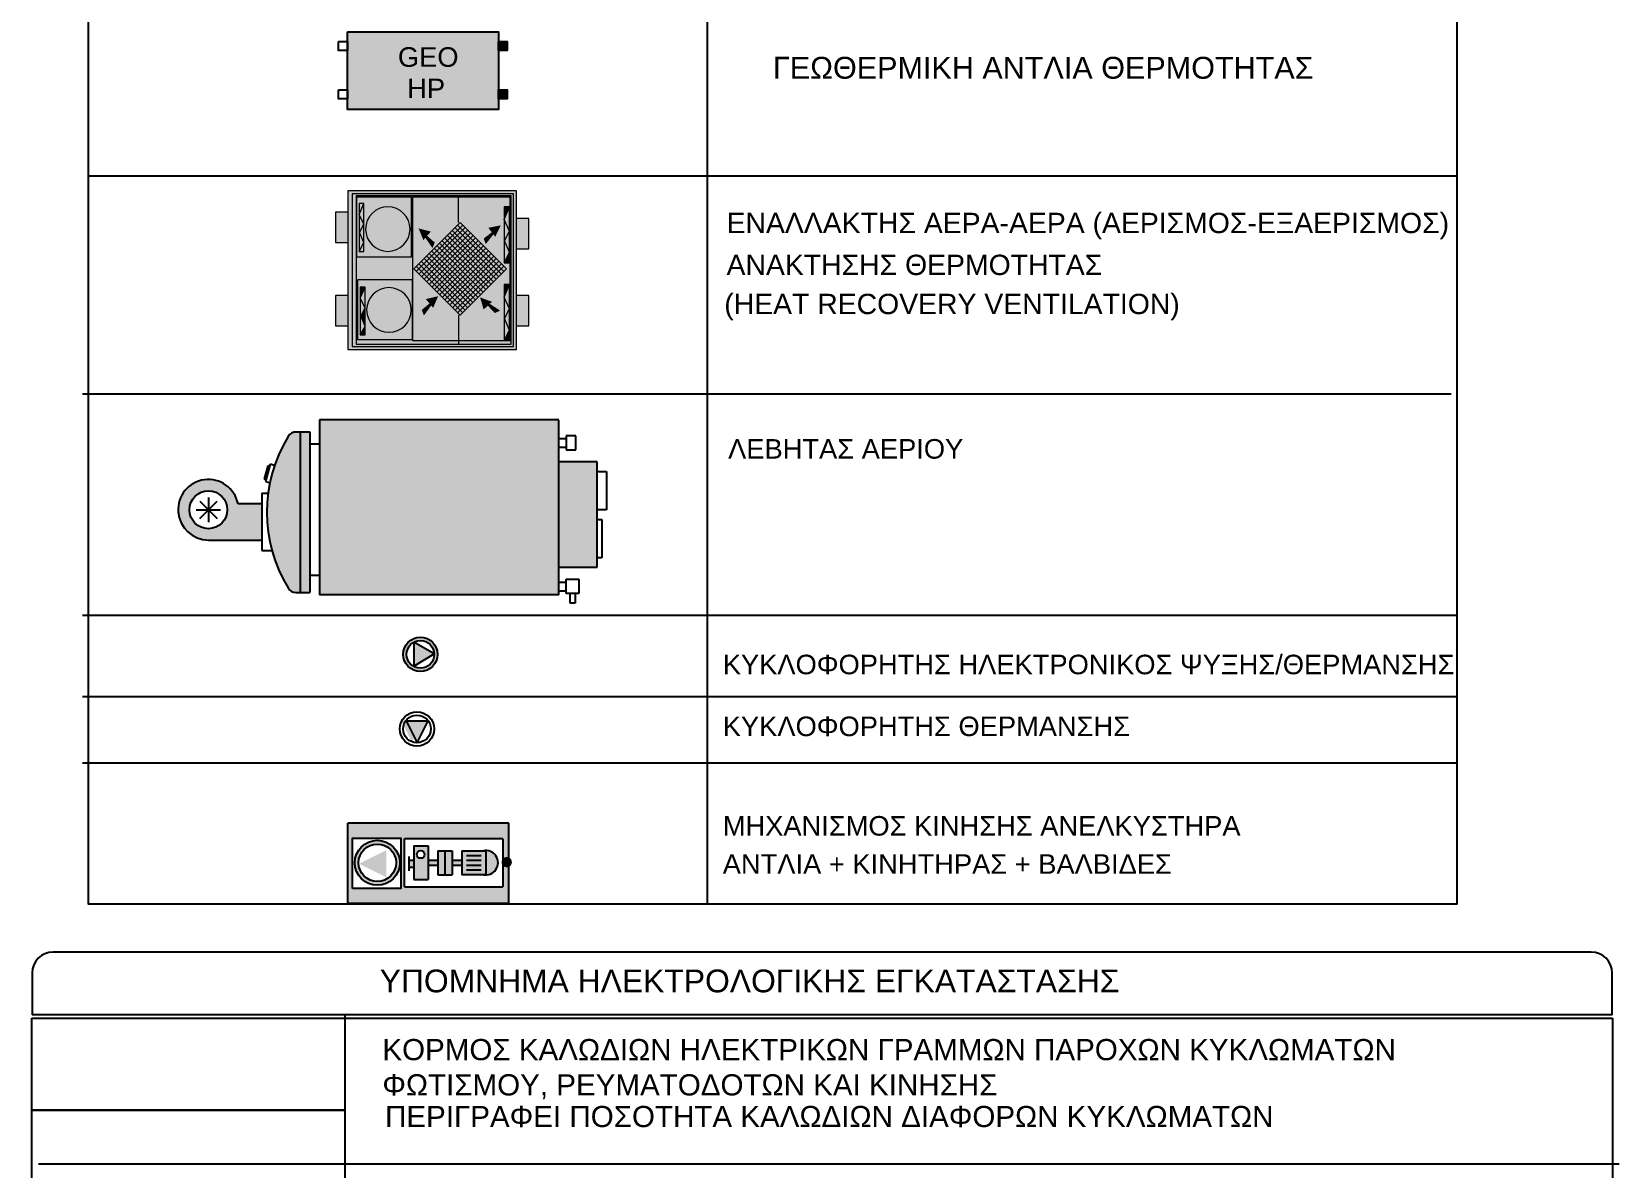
# Model space of a CAD drawing. Header units: metres. Extents: x 0 to 132, y -109 to 310.
# Drawn here: x 122.29 to 132.04, y 189.59 to 196.57 of the extents above; entities that cross this region are included whole.
import ezdxf

# ---------------------------------------------------------------- set-up
doc = ezdxf.new("R2010")
doc.units = ezdxf.units.M
doc.header["$LTSCALE"] = 0.036
doc.linetypes.add('DASHDOT2', pattern=[12.7, 6.35, -3.175, 0, -3.175])
doc.linetypes.add('HIDDEN2', pattern=[4.7625, 3.175, -1.5875])
for name, color, linetype in [('anelkistiras', 210, 'Continuous'), ('elec endodapedio hatch', 41, 'Continuous'), ('elec endodapedio kanali', 34, 'Continuous'), ('elec plas kanali hatch', 211, 'Continuous'), ('elec psiktis', 170, 'Continuous'), ('elec sxara', 45, 'Continuous'), ('electext', 20, 'Continuous'), ('KYKLOFORHTES', 152, 'Continuous'), ('mihanologika text', 20, 'Continuous'), ('SYMBOLA', 160, 'Continuous'), ('therm levit', 220, 'Continuous'), ('therm levit hatch', 211, 'Continuous')]:
    doc.layers.add(name, color=color, linetype=linetype)
for name, color, linetype, lineweight in [('elec kanali akalyptou hatch', 71, 'Continuous', 0), ('elec kanali hatch', 21, 'Continuous', 0), ('elec light con kalodio', 94, 'DASHDOT2', 0), ('elec light knx cable', 94, 'HIDDEN2', 30), ('elec plas kanali', 244, 'Continuous', 25), ('electrica', 162, 'Continuous', 0), ('electrika paroxes', 162, 'Continuous', 30), ('fan enallaktis', 162, 'Continuous', 0), ('fan enallaktis hatch', 141, 'Continuous', 0), ('fan klimatistikes_hatch', 121, 'Continuous', 0), ('kaer levit', 240, 'Continuous', 0)]:
    doc.layers.add(name, color=color, linetype=linetype, lineweight=lineweight)
doc.styles.get("Standard").update_dxf_attribs({"font": 'arial.ttf'})
doc.styles.add('TSK_OM', font='arial.ttf')

# ---------------------------------------------------------------- blocks, each defined once
blk = doc.blocks.new('KYKLOFORHTES SYMBATIKOI')
at = {"layer": 'KYKLOFORHTES', "extrusion": (-0.017452, 3.20596e-18, 0.999848)}
blk.add_hatch(color=234, dxfattribs=at).paths.add_polyline_path([(-154.5861, 100.3186), (-154.7187, 100.2523), (-154.7187, 100.3849)])
at = {"layer": 'KYKLOFORHTES', "color": 234, "extrusion": (-0.017452, 3.20596e-18, 0.999848), "elevation": -1.8024, "flags": 128}
blk.add_lwpolyline([(-154.5861, 100.3186), (-154.7187, 100.2523), (-154.7187, 100.3849)], close=True, dxfattribs=at)
at = {"layer": 'KYKLOFORHTES', "color": 234, "extrusion": (-0.017452, 3.20596e-18, 0.999848)}
for radius in [0.1053, 0.0851]:
    blk.add_circle((-154.6684, 100.3181, -1.7511), radius, dxfattribs=at)
blk.add_solid([(-154.7187, 100.2523, -1.8024), (-154.7187, 100.3849, -1.8024), (-154.5861, 100.3186, -1.8024)], dxfattribs=at)
blk = doc.blocks.new('gY1_a36')
at = {"layer": 'SYMBOLA', "color": 0}
blk.add_solid([(0.15, 0.075), (0.15, -0.075), (0, 0)], dxfattribs=at)
blk = doc.blocks.new('mixanismos anelkistira')
at = {"layer": 'elec endodapedio hatch'}
h = blk.add_hatch(color=256, dxfattribs=at)
h.paths.add_polyline_path([(119.4568, 140.0632), (119.4568, 139.5712), (120.4458, 139.5712), (120.4458, 139.8145, -0.750973), (120.4167, 139.8229, -0.750973), (120.4458, 139.8314), (120.4458, 140.0632)])
h.paths.add_polyline_path([(119.7826, 139.9695), (119.7826, 139.6609), (119.4852, 139.6609), (119.4852, 139.9695)], flags=16)
h.paths.add_polyline_path([(119.805, 139.9671), (120.4087, 139.9671), (120.4087, 139.6719), (119.805, 139.6719)], flags=16)
h.paths.add_polyline_path([(119.8611, 139.9228), (119.9496, 139.9228), (119.9496, 139.8343), (120.0087, 139.8343), (120.0087, 139.8933), (120.0972, 139.8933), (120.0972, 139.8343), (120.1562, 139.8343), (120.1562, 139.8933), (120.2887, 139.8933, -1.225622), (120.2887, 139.7457), (120.1562, 139.7457), (120.1562, 139.8048), (120.0972, 139.8048), (120.0972, 139.7457), (120.0087, 139.7457), (120.0087, 139.8048), (119.9496, 139.8048), (119.9496, 139.7162), (119.8611, 139.7162), (119.8611, 139.793), (119.8315, 139.793), (119.8315, 139.8343), (119.8611, 139.8343)], flags=0)
h.paths.add_polyline_path([(119.7753, 139.8193, -1), (119.4989, 139.8193, -1)], flags=0)
h.paths.add_polyline_path([(119.7522, 139.8193, -1), (119.5219, 139.8193, -1)], flags=0)
h.paths.add_polyline_path([(119.9276, 139.8705, -1), (119.8798, 139.8705, -1)], flags=0)
h.paths.add_polyline_path([(119.6915, 139.8962), (119.6915, 139.7308), (119.5262, 139.8135)], flags=0)
at = {"layer": 'anelkistiras'}
for p, q in [((119.4568, 139.5712), (119.4568, 140.0632)), ((120.4458, 140.0632), (119.4568, 140.0632)), ((120.4458, 139.5712), (120.4458, 140.0632)), ((120.4087, 139.9671), (119.805, 139.9671)), ((119.805, 139.6719), (119.805, 139.9671)), ((119.8611, 139.9228), (119.9496, 139.9228)), ((119.8611, 139.9228), (119.8611, 139.7162)), ((119.9496, 139.9228), (119.9496, 139.7162)), ((120.4087, 139.9671), (120.4087, 139.6719)), ((119.8315, 139.8579), (119.8315, 139.7693)), ((119.8315, 139.8343), (119.8611, 139.8343)), ((119.9496, 139.8343), (120.0087, 139.8343)), ((119.9496, 139.8048), (120.0087, 139.8048)), ((120.0087, 139.8933), (120.0972, 139.8933)), ((120.0087, 139.8933), (120.0087, 139.7457)), ((120.0529, 139.8933), (120.0529, 139.7457)), ((120.0972, 139.8933), (120.0972, 139.7457)), ((120.0972, 139.8343), (120.1562, 139.8343)), ((120.0972, 139.8048), (120.1562, 139.8048)), ((120.1562, 139.8933), (120.3038, 139.8933)), ((120.1562, 139.8933), (120.1562, 139.7457)), ((120.1858, 139.8638), (120.2743, 139.8638)), ((120.1858, 139.8343), (120.2743, 139.8343)), ((120.1858, 139.8048), (120.2743, 139.8048)), ((120.3038, 139.8933), (120.3038, 139.7457)), ((119.8315, 139.793), (119.8611, 139.793)), ((119.8611, 139.7162), (119.9496, 139.7162)), ((120.0087, 139.7457), (120.0972, 139.7457)), ((120.3038, 139.7457), (120.1562, 139.7457)), ((120.1858, 139.7752), (120.2743, 139.7752)), ((119.805, 139.6719), (120.4087, 139.6719)), ((119.4568, 139.5712), (120.4458, 139.5712))]:
    blk.add_line(p, q, dxfattribs=at)
blk.add_lwpolyline([(119.4852, 139.6609), (119.4852, 139.9695), (119.7826, 139.9695), (119.7826, 139.6609)], close=True, dxfattribs=at)
at = {"layer": 'anelkistiras', "const_width": 0.0315}
blk.add_lwpolyline([(120.4167, 139.8229, 1), (120.4482, 139.8229, 1)], format="xyb", close=True, dxfattribs=at)
at = {"layer": 'anelkistiras'}
for centre, radius in [((119.6371, 139.8193), 0.1382), ((119.6371, 139.8193), 0.1152), ((119.9037, 139.8705), 0.0239)]:
    blk.add_circle(centre, radius, dxfattribs=at)
blk.add_arc((120.3038, 139.8195), 0.0753, 258.42284, 101.57716, dxfattribs=at)
at = {"layer": 'anelkistiras', "xscale": 1.1025, "yscale": 1.1025, "zscale": 1.1025}
blk.add_blockref('gY1_a36', (119.5262, 139.8129), dxfattribs=at)
blk = doc.blocks.new('gY1_a40')
at = {"layer": 'SYMBOLA'}
for points in [[(0.15, 0.075), (0.15, -0.075), (0, 0)], [(0.01, 0), (0.31, 0.075), (0.285, 0)], [(0.31, -0.075), (0.285, 0), (0.01, 0)]]:
    blk.add_solid(points, dxfattribs=at)
blk = doc.blocks.new('fan enallaktis')
at = {"layer": 'fan enallaktis hatch'}
for points in [[(-1.288, 0.064), (-0.061, 0.064), (-0.061, 1.216), (-1.288, 1.216), (-1.288, 1.045), (-1.284, 1.045), (-1.284, 0.824), (-1.288, 0.824)], [(-1.288, 0.439), (-1.284, 0.439), (-1.284, 0.218), (-1.288, 0.218), (-1.288, 0.064), (-0.061, 0.064), (-0.061, 1.216), (-1.288, 1.216)], [(-1.288, 0.064), (-0.061, 0.064), (-0.061, 0.824), (-0.063, 0.824), (-0.063, 1.045), (-0.061, 1.045), (-0.061, 1.216), (-1.288, 1.216)], [(-1.288, 0.064), (-0.061, 0.064), (-0.061, 0.263), (-0.063, 0.263), (-0.063, 0.484), (-0.061, 0.484), (-0.061, 1.216), (-1.288, 1.216)], [(-1.288, 0.064), (-0.061, 0.064), (-0.061, 0.824), (-0.063, 0.824), (-0.063, 1.045), (-0.061, 1.045), (-0.061, 1.216), (-1.288, 1.216)], [(-1.288, 0.064), (-0.061, 0.064), (-0.061, 1.216), (-1.288, 1.216), (-1.288, 1.045), (-1.284, 1.045), (-1.284, 0.824), (-1.288, 0.824)], [(-1.288, 1.045), (-1.377, 1.045), (-1.377, 0.824), (-1.288, 0.824)], [(-1.196, 0.843), (-1.162, 0.914), (-1.193, 0.974), (-1.162, 1.046), (-1.196, 1.111)], [(-1.162, 1.046), (-1.162, 1.111), (-1.196, 1.111)], [(-1.193, 0.974), (-1.162, 0.914), (-1.162, 1.046)], [(-0.826, 0.929, 1), (-1.15, 0.929, 1)], [(-0.151, 0.837), (-0.111, 0.92), (-0.148, 0.991), (-0.111, 1.075), (-0.15, 1.151), (-0.151, 1.151)], [(-0.111, 1.075), (-0.111, 1.151), (-0.15, 1.151)], [(-0.111, 1.075), (-0.148, 0.991), (-0.111, 0.92)], [(-0.061, 0.824), (0.03, 0.824), (0.03, 1.045), (-0.061, 1.045)], [(-1.162, 0.914), (-1.196, 0.843), (-1.162, 0.763)], [(-1.196, 0.763), (-1.162, 0.763), (-1.196, 0.843)], [(-0.111, 0.92), (-0.151, 0.837), (-0.111, 0.743)], [(-0.151, 0.837), (-0.151, 0.743), (-0.111, 0.743)], [(-0.151, 0.272), (-0.111, 0.356), (-0.148, 0.426), (-0.111, 0.51), (-0.151, 0.587)], [(-0.111, 0.587), (-0.151, 0.587), (-0.111, 0.51)], [(-0.111, 0.51), (-0.148, 0.426), (-0.111, 0.356)], [(-0.061, 0.263), (0.03, 0.263), (0.03, 0.484), (-0.061, 0.484)], [(-1.288, 0.439), (-1.377, 0.439), (-1.377, 0.218), (-1.288, 0.218)], [(-0.111, 0.178), (-0.111, 0.356), (-0.151, 0.272)], [(-0.151, 0.178), (-0.111, 0.178), (-0.151, 0.272)]]:
    blk.add_hatch(color=256, dxfattribs=at).paths.add_polyline_path(points)
h = blk.add_hatch(color=256, dxfattribs=at)
h.paths.add_polyline_path([(-1.288, 1.045), (-1.284, 1.045), (-1.284, 0.824), (-1.288, 0.824), (-1.288, 0.439), (-1.284, 0.439), (-1.284, 0.218), (-1.288, 0.218), (-1.288, 0.064), (-0.061, 0.064), (-0.061, 0.263), (-0.063, 0.263), (-0.063, 0.484), (-0.061, 0.484), (-0.061, 0.824), (-0.063, 0.824), (-0.063, 1.045), (-0.061, 1.045), (-0.061, 1.216), (-1.288, 1.216)])
h.paths.add_polyline_path([(-1.255, 0.085), (-0.082, 0.085), (-0.082, 1.196), (-1.255, 1.196)], flags=16)
h.paths.add_polyline_path([(-1.226, 1.178), (-0.099, 1.178), (-0.099, 0.1), (-1.226, 0.1)], flags=0)
h.paths.add_polyline_path([(-1.216, 1.143), (-0.817, 1.143), (-0.817, 1.151), (-0.151, 1.151), (-0.151, 1.152), (-0.106, 1.152), (-0.106, 0.109), (-0.817, 0.109), (-0.817, 0.71), (-1.216, 0.71)], flags=0)
h.paths.add_polyline_path([(-1.196, 1.111), (-1.162, 1.111), (-1.162, 0.763), (-1.196, 0.763)], flags=0)
h.paths.add_polyline_path([(-0.826, 0.929, -1), (-1.15, 0.929, -1)], flags=0)
h.paths.add_polyline_path([(-1.082, 1.051), (-0.838, 0.929), (-1.082, 0.807)], flags=0)
h.paths.add_polyline_path([(-1.224, 0.543), (-0.825, 0.543), (-0.825, 0.11), (-1.224, 0.11)], flags=0)
h.paths.add_polyline_path([(-1.204, 0.503), (-1.17, 0.503), (-1.17, 0.155), (-1.204, 0.155)], flags=0)
h.paths.add_polyline_path([(-0.834, 0.341, -1), (-1.158, 0.341, -1)], flags=0)
h.paths.add_polyline_path([(-0.471, 0.966), (-0.134, 0.629), (-0.471, 0.292), (-0.808, 0.629)], flags=0)
h.paths.add_polyline_path([(-0.77, 0.63), (-0.47, 0.929), (-0.171, 0.63), (-0.47, 0.331)], flags=0)
h.paths.add_polyline_path([(-0.734, 0.631), (-0.47, 0.894), (-0.207, 0.631), (-0.47, 0.368)], flags=0)
h.paths.add_polyline_path([(-0.695, 0.632), (-0.47, 0.857), (-0.245, 0.632), (-0.47, 0.407)], flags=0)
h.paths.add_polyline_path([(-0.657, 0.631), (-0.47, 0.817), (-0.284, 0.631), (-0.47, 0.444)], flags=0)
h.paths.add_polyline_path([(-0.62, 0.631), (-0.47, 0.781), (-0.32, 0.631), (-0.47, 0.481)], flags=0)
h.paths.add_polyline_path([(-0.584, 0.631), (-0.47, 0.744), (-0.357, 0.631), (-0.47, 0.518)], flags=0)
h.paths.add_polyline_path([(-0.545, 0.632), (-0.47, 0.707), (-0.395, 0.632), (-0.47, 0.557)], flags=0)
h.paths.add_polyline_path([(-0.507, 0.631), (-0.47, 0.668), (-0.434, 0.631), (-0.47, 0.594)], flags=0)
h.paths.add_polyline_path([(-0.902, 0.463), (-0.902, 0.218), (-1.146, 0.341)], flags=0)
h.paths.add_polyline_path([(-0.151, 0.587), (-0.111, 0.587), (-0.111, 0.178), (-0.151, 0.178)], flags=0)
h = blk.add_hatch(color=256, dxfattribs=at)
h.paths.add_polyline_path([(-1.216, 0.71), (-1.216, 1.143), (-0.817, 1.143), (-0.817, 1.151), (-0.151, 1.151), (-0.151, 1.152), (-0.111, 1.152), (-0.111, 1.151), (-0.106, 1.151), (-0.106, 0.109), (-0.483, 0.109), (-0.483, 0.1), (-0.099, 0.1), (-0.099, 1.178), (-1.226, 1.178), (-1.226, 0.1), (-0.483, 0.1), (-0.483, 0.109), (-0.817, 0.109), (-0.817, 0.71)])
h.paths.add_polyline_path([(-0.825, 0.543), (-0.825, 0.11), (-1.224, 0.11), (-1.224, 0.543)], flags=16)
h.paths.add_polyline_path([(-1.17, 0.503), (-1.17, 0.155), (-1.204, 0.155), (-1.204, 0.503)], flags=0)
h.paths.add_polyline_path([(-0.834, 0.341, -1), (-1.158, 0.341, -1)], flags=0)
h.paths.add_polyline_path([(-0.902, 0.463), (-0.902, 0.218), (-1.146, 0.341)], flags=0)
h = blk.add_hatch(color=256, dxfattribs=at)
h.paths.add_polyline_path([(-0.817, 0.109), (-0.106, 0.109), (-0.106, 1.151), (-0.817, 1.151), (-0.817, 0.71), (-0.817, 0.71)])
h.paths.add_polyline_path([(-0.826, 0.929, 1), (-1.15, 0.929, 1)])
h.paths.add_polyline_path([(-0.838, 0.929), (-1.082, 0.807), (-1.082, 1.051)], flags=16)
h.paths.add_polyline_path([(-1.162, 1.111), (-1.162, 0.763), (-1.196, 0.763), (-1.196, 1.111)])
h = blk.add_hatch(color=256, dxfattribs=at)
h.paths.add_polyline_path([(-0.817, 1.151), (-0.817, 0.71), (-0.817, 0.71), (-0.817, 0.109), (-0.106, 0.109), (-0.106, 0.743), (-0.151, 0.743), (-0.151, 1.151)])
h.paths.add_polyline_path([(-0.471, 0.966), (-0.134, 0.629), (-0.471, 0.292), (-0.808, 0.629)], flags=16)
h.paths.add_polyline_path([(-0.47, 0.929), (-0.171, 0.63), (-0.47, 0.331), (-0.77, 0.63)], flags=0)
h.paths.add_polyline_path([(-0.47, 0.894), (-0.207, 0.631), (-0.47, 0.368), (-0.734, 0.631)], flags=0)
h.paths.add_polyline_path([(-0.245, 0.632), (-0.47, 0.407), (-0.695, 0.632), (-0.47, 0.857)], flags=0)
h.paths.add_polyline_path([(-0.284, 0.631), (-0.47, 0.444), (-0.657, 0.631), (-0.47, 0.817)], flags=0)
h.paths.add_polyline_path([(-0.32, 0.631), (-0.47, 0.481), (-0.62, 0.631), (-0.47, 0.781)], flags=0)
h.paths.add_polyline_path([(-0.357, 0.631), (-0.47, 0.518), (-0.584, 0.631), (-0.47, 0.744)], flags=0)
h.paths.add_polyline_path([(-0.395, 0.632), (-0.47, 0.557), (-0.545, 0.632), (-0.47, 0.707)], flags=0)
h.paths.add_polyline_path([(-0.434, 0.631), (-0.47, 0.594), (-0.507, 0.631), (-0.47, 0.668)], flags=0)
h.paths.add_polyline_path([(-0.151, 0.587), (-0.111, 0.587), (-0.111, 0.178), (-0.151, 0.178)], flags=16)
h = blk.add_hatch(color=256, dxfattribs=at)
h.paths.add_polyline_path([(-1.224, 0.11), (-0.825, 0.11), (-0.825, 0.543), (-1.224, 0.543)])
h.paths.add_polyline_path([(-0.834, 0.341, 1), (-1.158, 0.341, 1)], flags=16)
h.paths.add_polyline_path([(-1.146, 0.341), (-0.902, 0.463), (-0.902, 0.218)], flags=0)
at = {"layer": 'fan enallaktis'}
for p, q in [((-0.483, 0.966), (-0.483, 1.173)), ((-1.196, 1.111), (-1.162, 1.046)), ((-1.162, 1.046), (-1.193, 0.974)), ((-0.151, 1.152), (-0.111, 1.075)), ((-0.111, 1.075), (-0.148, 0.991)), ((-1.193, 0.974), (-1.162, 0.914)), ((-0.788, 0.612), (-0.452, 0.948)), ((-0.77, 0.594), (-0.434, 0.93)), ((-0.506, 0.93), (-0.17, 0.593)), ((-0.488, 0.947), (-0.152, 0.611)), ((-0.148, 0.991), (-0.111, 0.92)), ((-1.162, 0.914), (-1.196, 0.843)), ((-1.196, 0.843), (-1.162, 0.763)), ((-0.752, 0.576), (-0.416, 0.912)), ((-0.732, 0.556), (-0.396, 0.892)), ((-0.713, 0.538), (-0.377, 0.874)), ((-0.695, 0.519), (-0.359, 0.856)), ((-0.677, 0.501), (-0.341, 0.837)), ((-0.657, 0.481), (-0.321, 0.817)), ((-0.619, 0.816), (-0.283, 0.48)), ((-0.599, 0.836), (-0.263, 0.5)), ((-0.581, 0.855), (-0.245, 0.518)), ((-0.563, 0.873), (-0.226, 0.537)), ((-0.544, 0.891), (-0.208, 0.555)), ((-0.524, 0.911), (-0.188, 0.575)), ((-0.111, 0.92), (-0.151, 0.837)), ((-0.151, 0.837), (-0.111, 0.743)), ((-0.731, 0.705), (-0.395, 0.368)), ((-0.712, 0.723), (-0.376, 0.387)), ((-0.694, 0.741), (-0.358, 0.405)), ((-0.674, 0.761), (-0.338, 0.425)), ((-0.656, 0.78), (-0.32, 0.443)), ((-0.638, 0.463), (-0.302, 0.799)), ((-0.637, 0.798), (-0.301, 0.462)), ((-0.62, 0.444), (-0.284, 0.781)), ((-0.602, 0.426), (-0.266, 0.762)), ((-0.582, 0.406), (-0.246, 0.742)), ((-0.563, 0.388), (-0.227, 0.724)), ((-0.545, 0.369), (-0.209, 0.706)), ((-0.787, 0.648), (-0.451, 0.312)), ((-0.769, 0.666), (-0.433, 0.33)), ((-0.749, 0.686), (-0.413, 0.35)), ((-0.527, 0.351), (-0.191, 0.687)), ((-0.507, 0.331), (-0.171, 0.667)), ((-0.489, 0.313), (-0.152, 0.649)), ((-0.151, 0.587), (-0.111, 0.51)), ((-1.204, 0.503), (-1.17, 0.438)), ((-0.111, 0.51), (-0.148, 0.426)), ((-1.17, 0.438), (-1.201, 0.366)), ((-1.201, 0.366), (-1.17, 0.306)), ((-0.111, 0.356), (-0.151, 0.272)), ((-0.148, 0.426), (-0.111, 0.356)), ((-1.17, 0.306), (-1.204, 0.235)), ((-1.204, 0.235), (-1.17, 0.155)), ((-0.483, 0.292), (-0.483, 0.1)), ((-0.151, 0.272), (-0.111, 0.178))]:
    blk.add_line(p, q, dxfattribs=at)
for points in [[(-1.288, 1.216), (-0.061, 1.216), (-0.061, 0.064), (-1.288, 0.064)], [(-1.255, 1.196), (-0.082, 1.196), (-0.082, 0.085), (-1.255, 0.085)], [(-1.226, 1.178), (-0.099, 1.178), (-0.099, 0.1), (-1.226, 0.1)], [(-1.377, 1.045), (-1.284, 1.045), (-1.284, 0.824), (-1.377, 0.824)], [(-1.216, 1.143), (-0.817, 1.143), (-0.817, 0.71), (-1.216, 0.71)], [(-1.196, 1.111), (-1.162, 1.111), (-1.162, 0.763), (-1.196, 0.763)], [(-0.817, 1.151), (-0.106, 1.151), (-0.106, 0.109), (-0.817, 0.109)], [(-0.151, 1.152), (-0.111, 1.152), (-0.111, 0.743), (-0.151, 0.743)], [(-0.063, 1.045), (0.03, 1.045), (0.03, 0.824), (-0.063, 0.824)], [(-0.471, 0.292), (-0.134, 0.629), (-0.471, 0.966), (-0.808, 0.629)], [(-0.151, 0.587), (-0.111, 0.587), (-0.111, 0.178), (-0.151, 0.178)], [(-1.224, 0.543), (-0.825, 0.543), (-0.825, 0.11), (-1.224, 0.11)], [(-1.204, 0.503), (-1.17, 0.503), (-1.17, 0.155), (-1.204, 0.155)], [(-0.063, 0.484), (0.03, 0.484), (0.03, 0.263), (-0.063, 0.263)], [(-1.377, 0.439), (-1.284, 0.439), (-1.284, 0.218), (-1.377, 0.218)]]:
    blk.add_lwpolyline(points, close=True, dxfattribs=at)
for centre in [(-0.988, 0.929), (-0.996, 0.341)]:
    blk.add_circle(centre, 0.162, dxfattribs=at)
at = {"layer": 'fan enallaktis', "xscale": 1.627830749999999, "yscale": 1.627830749999999, "zscale": 1.627830749999999, "rotation": 180}
blk.add_blockref('gY1_a36', (-0.838, 0.93), dxfattribs=at)
at = {"layer": 'fan enallaktis', "color": 240}
for p, xscale, yscale, zscale, rotation in [((-0.63, 0.829), 0.5471699999999997, 0.5471699999999997, 0.5471699999999997, 139.998246099921), ((-0.325, 0.838), 0.5471699999999998, 0.5471699999999998, 0.5471699999999998, 46.90418803826589), ((-0.772, 0.336), 0.5471699999999998, 0.5471699999999998, 0.5471699999999998, 41.27729920653211), ((-0.175, 0.314), 0.5471699999999999, 0.5471699999999999, 0.5471699999999999, 142.2600130889486)]:
    blk.add_blockref('gY1_a40', p, dxfattribs=dict(at, xscale=xscale, yscale=yscale, zscale=zscale, rotation=rotation))
at = {"layer": 'fan enallaktis', "xscale": 1.627830749999999, "yscale": 1.627830749999999, "zscale": 1.627830749999999}
blk.add_blockref('gY1_a36', (-1.146, 0.34), dxfattribs=at)
blk = doc.blocks.new('levitas 2')
at = {"layer": 'therm levit hatch'}
for points in [[(37045.5636, 92636.9293), (37045.5636, 92635.855), (37047.0344, 92635.855), (37047.0344, 92636.9293)], [(37045.5048, 92636.8555), (37045.446, 92636.8555), (37045.446, 92635.8688), (37045.5048, 92635.8688)], [(37047.2697, 92636.6714), (37047.0344, 92636.6714), (37047.0344, 92636.0242), (37047.2697, 92636.0242)]]:
    blk.add_hatch(color=256, dxfattribs=at).paths.add_polyline_path(points)
h = blk.add_hatch(color=256, dxfattribs=at)
edge = h.paths.add_edge_path()
edge.add_ellipse((37046.1296, 92636.3621), major_axis=(-0.8895, 0), ratio=1, start_angle=328.46291, end_angle=391.53709)
edge.add_ellipse((37045.4216, 92635.9276), major_axis=(-0.0588, 0), ratio=1, start_angle=31.49127, end_angle=90)
edge.add_line((37045.4216, 92635.8688), (37045.446, 92635.8688))
edge.add_line((37045.446, 92635.8688), (37045.446, 92636.8555))
edge.add_line((37045.446, 92636.8555), (37045.4216, 92636.8555))
edge.add_ellipse((37045.4216, 92636.7966), major_axis=(-0.0588, 0), ratio=1, start_angle=270, end_angle=328.50873)
h = blk.add_hatch(color=256, dxfattribs=at)
edge = h.paths.add_edge_path()
edge.add_line((37045.2107, 92636.4149), (37045.0638, 92636.4149))
edge.add_ellipse((37044.8815, 92636.3777), major_axis=(-0.186, 0), ratio=1, start_angle=191.53696, end_angle=450)
edge.add_line((37044.8815, 92636.1917), (37045.2107, 92636.1917))
edge.add_line((37045.2107, 92636.1917), (37045.2107, 92636.4149))
edge = h.paths.add_edge_path(flags=16)
edge.add_ellipse((37044.8815, 92636.3777), major_axis=(-0.1163, 0), ratio=1, start_angle=0, end_angle=360)
at = {"layer": 'therm levit'}
for p, q in [((37045.5636, 92636.9297), (37045.5636, 92635.855)), ((37047.0344, 92636.9293), (37045.5636, 92636.9293)), ((37047.0344, 92635.855), (37047.0344, 92636.9289)), ((37045.4216, 92636.8555), (37045.5048, 92636.8555)), ((37045.446, 92636.8555), (37045.446, 92635.8688)), ((37045.5048, 92636.8555), (37045.5048, 92635.8688)), ((37047.0344, 92636.8155), (37047.0808, 92636.8155)), ((37047.0808, 92636.8327), (37047.0808, 92636.7453)), ((37047.1391, 92636.8327), (37047.0808, 92636.8327)), ((37047.1391, 92636.7453), (37047.1391, 92636.8327)), ((37045.5048, 92636.7832), (37045.5636, 92636.7832)), ((37047.0344, 92636.7625), (37047.0808, 92636.7625)), ((37047.0808, 92636.7453), (37047.1391, 92636.7453)), ((37045.2464, 92636.6471), (37045.2245, 92636.5674)), ((37045.2615, 92636.6573), (37045.2323, 92636.5509)), ((37045.2578, 92636.644), (37045.2464, 92636.6471)), ((37045.2863, 92636.6505), (37045.2615, 92636.6573)), ((37047.2697, 92636.6714), (37047.0344, 92636.6714)), ((37047.2697, 92636.0242), (37047.2697, 92636.6714)), ((37047.2697, 92636.6125), (37047.3285, 92636.6125)), ((37047.3285, 92636.6125), (37047.3285, 92636.3772)), ((37045.2245, 92636.5674), (37045.236, 92636.5643)), ((37045.2323, 92636.5509), (37045.2571, 92636.5441)), ((37044.8282, 92636.431), (37044.9348, 92636.3244)), ((37044.8282, 92636.3244), (37044.9348, 92636.431)), ((37044.8815, 92636.453), (37044.8815, 92636.3023)), ((37045.2107, 92636.4149), (37045.0638, 92636.4149)), ((37045.2107, 92636.4798), (37045.2479, 92636.4798)), ((37045.2107, 92636.4798), (37045.2107, 92636.1268)), ((37044.8062, 92636.3777), (37044.9568, 92636.3777)), ((37047.3285, 92636.3772), (37047.2697, 92636.3772)), ((37047.2697, 92636.3184), (37047.2991, 92636.3184)), ((37047.2991, 92636.3184), (37047.2991, 92636.0831)), ((37044.8815, 92636.1917), (37045.2107, 92636.1917)), ((37045.2107, 92636.1268), (37045.2718, 92636.1268)), ((37047.0344, 92636.0242), (37047.2697, 92636.0242)), ((37047.2991, 92636.0831), (37047.2697, 92636.0831)), ((37045.5636, 92635.9742), (37045.5048, 92635.9742)), ((37047.0344, 92635.933), (37047.0808, 92635.933)), ((37047.0808, 92635.8629), (37047.0808, 92635.9503)), ((37047.0808, 92635.9503), (37047.1587, 92635.9503)), ((37047.1587, 92635.9503), (37047.1587, 92635.8629)), ((37045.4216, 92635.8688), (37045.5048, 92635.8688)), ((37047.0344, 92635.855), (37045.5636, 92635.855)), ((37047.0344, 92635.8801), (37047.0808, 92635.8801)), ((37047.1587, 92635.8629), (37047.0808, 92635.8629)), ((37047.105, 92635.8041), (37047.105, 92635.8629)), ((37047.1345, 92635.8629), (37047.1345, 92635.8041)), ((37047.1345, 92635.8041), (37047.105, 92635.8041))]:
    blk.add_line(p, q, dxfattribs=at)
for centre, major_axis, start_param, end_param in [((37046.1296, 92636.3621), (-0.8895, 0), 5.732759, 6.833611), ((37045.4216, 92636.7966), (-0.0588, 0), 4.712389, 5.733559), ((37044.8815, 92636.3777), (-0.186, 0), 3.342951, 7.853982), ((37045.4216, 92635.9276), (-0.0588, 0), 0.549626, 1.570796)]:
    blk.add_ellipse(centre, major_axis=major_axis, ratio=1, start_param=start_param, end_param=end_param, dxfattribs=at)
blk.add_ellipse((37044.8815, 92636.3777), major_axis=(-0.1163, 0), ratio=1, dxfattribs=at)
blk = doc.blocks.new('neos kykloforitis')
at = {"layer": 'KYKLOFORHTES'}
h = blk.add_hatch(color=256, dxfattribs=at)
edge = h.paths.add_edge_path()
edge.add_ellipse((60.491, -100.7498), major_axis=(0.1053, 0), ratio=0.999848, start_angle=0, end_angle=360)
edge = h.paths.add_edge_path(flags=16)
edge.add_ellipse((60.491, -100.7498), major_axis=(0.0851, 0), ratio=0.999848, start_angle=0, end_angle=360)
blk.add_hatch(color=256, dxfattribs=at).paths.add_polyline_path([(60.4503, -100.676), (60.4503, -100.8221), (60.5753, -100.7462)])
for p, q in [((60.4503, -100.676), (60.4503, -100.8221)), ((60.5753, -100.7462), (60.4503, -100.676)), ((60.4503, -100.8221), (60.5753, -100.7462))]:
    blk.add_line(p, q, dxfattribs=at)
at = {"layer": 'KYKLOFORHTES', "extrusion": (0, -0.017452, 0.999848)}
for radius in [0.1053, 0.0851]:
    blk.add_circle((60.491, -100.7344, 1.8108), radius, dxfattribs=at)
blk = doc.blocks.new('A$C716B044A')
at = {"layer": 'elec endodapedio hatch'}
blk.add_hatch(color=256, dxfattribs=at).paths.add_polyline_path([(1.5773, 3.5886), (1.5773, 3.7886), (0.3588, 3.7886), (0.3588, 3.5886)])
at = {"layer": 'elec kanali akalyptou hatch'}
blk.add_hatch(color=256, dxfattribs=at).paths.add_polyline_path([(1.7633, 4.2583), (1.7633, 4.5583), (0.1368, 4.5583), (0.1368, 4.2583)])
at = {"layer": 'elec kanali hatch'}
h = blk.add_hatch(color=256, dxfattribs=at)
h.paths.add_polyline_path([(1.9261, 7.2386), (0, 7.2386), (0, 7.0784), (1.9261, 7.0784)])
h.paths.add_polyline_path([(1.9261, 7.0784), (0, 7.0784), (0, 6.9386), (1.9261, 6.9386)])
for points in [[(1.9261, 6.2787), (1.9261, 6.4787), (0, 6.4787), (0, 6.2787)], [(0, 5.7599), (0, 5.6599), (1.9261, 5.6599), (1.9261, 5.7599)], [(1.4653, 5.0641), (0.077, 5.064), (0.077, 5.0135), (1.4653, 5.0141)], [(1.6999, 5.0641), (0.3115, 5.064), (0.3115, 5.0135), (1.6999, 5.0141)], [(1.8849, 5.0641), (0.4966, 5.064), (0.4966, 5.0135), (1.8849, 5.0141)]]:
    blk.add_hatch(color=256, dxfattribs=at).paths.add_polyline_path(points)
at = {"layer": 'elec plas kanali hatch'}
blk.add_hatch(color=256, dxfattribs=at).paths.add_polyline_path([(1.8529, 8.2122), (0.1275, 8.2122), (0.1275, 8.1622), (1.8529, 8.1622)])
at = {"layer": 'elec endodapedio kanali'}
for p, q in [((1.5773, 3.7886), (0.3588, 3.7886)), ((0.3588, 3.7886), (0.3588, 3.5886)), ((1.5773, 3.7886), (1.5773, 3.5886)), ((1.5773, 3.5886), (0.3588, 3.5886))]:
    blk.add_line(p, q, dxfattribs=at)
at = {"layer": 'elec light con kalodio'}
blk.add_line((0, 8.7329), (1.9261, 8.7329), dxfattribs=at)
at = {"layer": 'elec light knx cable'}
blk.add_line((0, 9.3764), (1.9261, 9.3764), dxfattribs=at)
at = {"layer": 'elec plas kanali'}
for p, q in [((0.1275, 8.2122), (1.8529, 8.2122)), ((0.1275, 8.2122), (0.1275, 8.1622)), ((1.8529, 8.1622), (1.8529, 8.2122)), ((0.1275, 8.1622), (1.8529, 8.1622))]:
    blk.add_line(p, q, dxfattribs=at)
at = {"layer": 'elec sxara'}
for p, q in [((0, 7.2386), (1.9261, 7.2386)), ((0, 6.9386), (1.9261, 6.9386)), ((0, 6.4787), (1.9261, 6.4787)), ((0, 6.2787), (1.9261, 6.2787)), ((1.9261, 5.7599), (0, 5.7599)), ((1.9261, 5.6599), (0, 5.6599)), ((0.0766, 5.064), (1.8859, 5.0641)), ((0.0766, 5.0135), (1.8859, 5.0141)), ((1.7633, 4.5583), (0.1368, 4.5583)), ((0.1368, 4.5583), (0.1368, 4.2583)), ((1.7633, 4.5583), (1.7633, 4.2583)), ((1.7633, 4.2583), (0.1368, 4.2583))]:
    blk.add_line(p, q, dxfattribs=at)
at = {"layer": 'electext'}
for p, q in [((9.5836, 11.7157), (0.1305, 11.7157)), ((0.0025, 11.5877), (0.0025, 11.3307)), ((9.7116, 11.3307), (9.7116, 11.5877)), ((9.7116, 11.3307), (0.0025, 11.3307)), ((1.9261, 0), (1.9261, 11.3346)), ((0, 11.3092), (9.7142, 11.3092)), ((0, 0), (0, 11.3092)), ((9.7142, 11.3092), (9.7142, 0)), ((0.0412, 10.4142), (9.7555, 10.4142)), ((9.7142, 9.7447), (0, 9.7447)), ((9.7142, 9.0752), (0, 9.0752)), ((9.7142, 8.4156), (0, 8.4156)), ((9.7142, 7.4211), (0, 7.4211)), ((9.7142, 6.7243), (0, 6.7243)), ((9.7142, 6.0548), (0, 6.0548)), ((9.7142, 5.3853), (0, 5.3853)), ((9.7142, 4.7827), (0, 4.7827)), ((9.7142, 4.0355), (0, 4.0355)), ((9.7142, 3.3293), (0, 3.3293)), ((9.7142, 0), (0, 0))]:
    blk.add_line(p, q, dxfattribs=at)
for centre, start, end in [((0.1305, 11.5877), 90, 180), ((9.5836, 11.5877), 0, 90)]:
    blk.add_arc(centre, 0.128, start, end, dxfattribs=at)
at = {"layer": 'electrica'}
blk.add_line((0, 10.0681), (1.9261, 10.0681), dxfattribs=at)
at = {"layer": 'electrika paroxes'}
for p, q in [((0, 10.7441), (1.9261, 10.7441)), ((0.1519, 8.1846), (1.8253, 8.1846)), ((0, 7.0784), (1.9261, 7.0784)), ((0, 6.3787), (1.9261, 6.3787)), ((1.9261, 5.7099), (0, 5.7099)), ((1.8739, 5.0382), (0.1076, 5.0382)), ((1.603, 4.4252), (0.2403, 4.4252)), ((1.4423, 3.6924), (0.4796, 3.6924))]:
    blk.add_line(p, q, dxfattribs=at)
at = {"layer": 'electext'}
for s, height, p in [('ΠΕΡΙΓΡΑΦΕΙ ΠΟΣΟΤΗΤΑ ΚΑΛΩΔΙΩΝ ΔΙΑΦΟΡΩΝ ΚΥΚΛΩΜΑΤΩΝ ', 0.13, (2.1709, 10.6401)), ('KAΛΩΔΙΟ ΕΠΙKΟΙΝΩΝΙΑΣ BUS ΤΥΠΟΥ YCYM 2X2X0.8mm2 ΔΙΚΤΥΟΥ ΣΥΣΤΗΜΑΤΟΣ ΕΛΕΓΧΟY', 0.12, (2.1734, 9.4061)), ('EΠΙΚΟΙΝΩΝΙΑ ΕΛΕΓΚΤΩΝ, ΑΙΣΘΗΤΗΡΙΩΝ, ΔΕΚΤΩΝ ΜΕ ΑΝΤΑΛΛΑΓΗ ΠΛΗΡΟΦΟΡΙΩΝ', 0.12, (2.1734, 9.2133)), ('KAΛΩΔΙΟ ΕΠΙKΟΙΝΩΝΙΑΣ BUS ΤΥΠΟΥ YCYM 2X2X0.8mm2 ΔΙΚΤΥΟΥ ΣΥΣΤΗΜΑΤΟΣ ΕΛΕΓΧΟY', 0.12, (2.1734, 8.6865)), ('ΦΩΤΙΣΜΟΥ ΧΩΡΩΝ', 0.12, (2.1734, 8.5045)), ('ΥΠΟΓΕΙΑ ΟΔΕΥΣΗ ΚΑΛΩΔΙΟΥ ΦΩΤΙΣΜΟΥ ΜΕΣΑ ΣΕ ΚΑΝΑΛΙ ΔΙΑΤΟΜΗΣ 30Χ50 (ΠxY) ME ', 0.13, (2.1088, 4.4486)), ('ENΔΟΔΑΠΕΔΙΟ ΚΑΝΑΛΙ ΔΙΑΤΟΜΗΣ 200x30mm - 500x30mm ΟΔΕΥΣΗΣ ΙΣΧΥΡΩΝ ΚΑΙ ', 0.13, (2.1329, 3.7271)), ('ΑΣΘΕΝΩΝ ΡΕΥΜΑΤΩΝ ΕΝΤΟΣ ΤΗΣ ΤΣΙΜΕΝΤΟΚΟΝΙΑΣ ΤΟΥ ΔΑΠΕΔΟΥ', 0.13, (2.1329, 3.5344)), ('TA ΗΛΕΚΤΡΙΚΑ ΚΥΚΛΩΜΑΤΑ ΠΟΥ ΔΕΝ ΟΔΕΥΟΥΝ ΜΕ ΕΝΑ ΑΠΟ ΤΑ ΠΑΡΑΠΑΝΩ ΜΕΣΑ', 0.13, (2.0552, 3.0727)), ('ΘΑ ΧΡΗΣΙΜΟΠΟΙΟΥΝ ΠΛΑΣΤΙΚΟ Η ΧΑΛΥΒΔΙΝΟ ΣΩΛΗΝΑ ΩΣ ΜΕΣΟ ΟΔΕΥΣΗΣ ', 0.13, (2.0552, 2.8799)), ('ΧΡΗΣΙΜΟΠΟΙΟΥΝΤΑΙ ΟΙ ΑΚΟΛΟΥΘΕΣ ΔΙΑΤΟΜΕΣ ΣΩΛΗΝΩΝ ', 0.13, (2.0552, 2.6872))]:
    blk.add_text(s, height=height, dxfattribs=at).set_placement(p)
at = {"layer": 'electext', "attachment_point": 1}
for s, insert, char_height, width in [('{\\fArial|b0|i0|c161|p34;ΥΠΟΜΝΗΜΑ ΗΛΕΚΤΡΟΛΟΓΙΚΗΣ ΕΓΚΑΤΑΣΤΑΣΗΣ}', (2.1382, 11.6082), 0.14, 7.319277), ('{\\fArial|b0|i0|c161|p34;ΚΟΡΜΟΣ ΚΑΛΩΔΙΩΝ ΗΛΕΚΤΡΙΚΩΝ ΓΡΑΜΜΩΝ ΠΑΡΟΧΩΝ ΚΥΚΛΩΜΑΤΩΝ ΦΩΤΙΣΜΟΥ, ΡΕΥΜΑΤΟΔΟΤΩΝ ΚΑΙ ΚΙΝΗΣΗΣ}', (2.1546, 11.1813), 0.13, 7.126332), ('{\\fArial|b0|i0|c161|p34;ΜΕΜΟΝΩΜΕΝΟ ΚΑΛΩΔΙΟ ΗΛΕΚΤΡΙΚΗΣ ΓΡΑΜΜΗΣ ΠΑΡΟΧΗΣ ΚΥΚΛΩΜΑΤΟΣ ΦΩΤΙΣΜΟΥ, ΡΕΥΜΑΤΟΔΟΤΩΝ ΚΑΙ ΚΙΝΗΣΗΣ}', (2.1546, 10.3112), 0.13, 7.126332), ('ΠΛΑΣΤΙΚΟ ΚΑΝΑΛΙ ΔΙΜΕΡΕΣ ΕΠΙΤΟΙΧΗΣ ΟΔΕΥΣΗΣ ΚΑΛΩΔΙΩΝ\\PΔΙΑΤΟΜΗΣ 50 Χ (50+50) mm\\PTO ΠΑΝΩ ΔΙΑΜΕΡΙΣΜΑ ΧΡΗΣΙΜΟΠΟΙΕΙΤΑΙ ΓΙΑ ΙΣΧΥΡΑ ΡΕΥΜΑΤΑ\\PΤΟ ΚΑΤΩ ΔΙΑΜΕΡΙΣΜΑ ΧΡΗΣΙΜΟΠΟΙΕΙΤΑΙ ΓΙΑ ΑΣΘΕΝΗ ΡΕΥΜΑΤΑ', (2.1546, 8.3142), 0.13, 7.126332), ('{\\fArial|b0|i0|c161|p34;ΕΣΧΑΡΑ ΓΑΛΒΑΝΙΣΜΕΝΗ, ΔΙΑΤΡΗΤΗ, ΜΕΤΑΦΟΡΑΣ ΚΑΛΩΔΙΩΝ ΗΛΕΚΤΡΙΚΩΝ ΓΡΑΜΜΩΝ, ΔΙΑΤΟΜΗΣ 300 Χ 60 mm}', (2.1546, 7.255), 0.13, 7.126332), ('{\\fArial|b0|i0|c161|p34;ΕΣΧΑΡΑ ΓΑΛΒΑΝΙΣΜΕΝΗ, ΔΙΑΤΡΗΤΗ, ΜΕΤΑΦΟΡΑΣ ΚΑΛΩΔΙΩΝ ΗΛΕΚΤΡΙΚΩΝ ΓΡΑΜΜΩΝ, ΔΙΑΤΟΜΗΣ 200 Χ 60 mm}', (2.1546, 6.5803), 0.13, 7.126332), ('{\\fArial|b0|i0|c161|p34;ΕΣΧΑΡΑ ΓΑΛΒΑΝΙΣΜΕΝΗ, ΔΙΑΤΡΗΤΗ, ΜΕΤΑΦΟΡΑΣ ΚΑΛΩΔΙΩΝ ΗΛΕΚΤΡΙΚΩΝ ΓΡΑΜΜΩΝ, ΔΙΑΤΟΜΗΣ 100 Χ 60 mm}', (2.1546, 5.9239), 0.13, 7.126332), ('ΕΣΧΑΡΑ ΓΑΛΒΑΝΙΣΜΕΝΗ, ΔΙΑΤΡΗΤΗ, ΜΕΤΑΦΟΡΑΣ ΚΑΛΩΔΙΩΝ ΗΛΕΚΤΡΙΚΩΝ ΓΡΑΜΜΩΝ, ΔΙΑΤΟΜΗΣ 50 Χ 60 mm', (2.1546, 5.2543), 0.13, 7.126332), ('ΠΛΑΣΤΙΚΟ ΣΩΛΗΝΑ ΑΠΟ PVC 6 ΑΤΜ Φ50/Φ100 ΥΠΟΓΕΙΑΣ ΟΔΕΥΣΗΣ ΚΑΛΩΔΙΩΝ', (2.1143, 4.3728), 0.13, 7.126332), ('ΣΩΛΗΝΑΣ ΠΡΟΣΤΑΣΙΑΣ ΚΑΙ ΜΕΤΑΦΟΡΑΣ ΚΑΛΩΔΙΟΥ ΗΛΕΚΤΡΙΚΗΣ ΓΡΑΜΜΗΣ\\PΚΥΚΛΩΜΑΤΑ ΦΩΤΙΣΜΟΥ  NYM 3X 1,5 mm {\\fArial|b0|i0|c134|p34;\\H1.083x;→\\fArial|b0|i0|c161|p34;\\H0.9234x; ΔΙΑΤΟΜΗ Φ13,5 mm ΠΛΑΣΤΙΚΟΣ\\PΚΥΚΛΩΜΑΤΑ ΦΩΤΙΣΜΟΥ Η-Μ ΕΓΚΑΤΑΣΤΑΣΕΩΝ   NYM 3X 1,5 mm \\fArial|b0|i0|c134|p34;\\H1.083x;→\\fArial|b0|i0|c161|p34;\\H0.9234x; ΔΙΑΤΟΜΗ Φ13,5 mm ΧΑΛΥΒΔΙΝΟΣ\\PΚΥΚΛΩΜΑΤΑ ΡΕΥΜΑΤΟΔΟΤΩΝ  NYM 3X 2,5 mm\\fArial|b0|i0|c134|p34;\\H1.083x;→\\fArial|b0|i0|c161|p34;\\H0.9234x; ΔΙΑΤΟΜΗ Φ16 mm \\H0.9999x;ΠΛΑΣΤΙΚΟΣ\\P\\H0.9999x;ΚΥΚΛΩΜΑΤΑ ΡΕΥΜΑΤΟΔΟΤΩΝ  Η-Μ ΕΓΚΑΤΑΣΤΑΣΕΩΝ NYM 3X 2,5 mm\\fArial|b0|i0|c134|p34;\\H1.083x;→\\fArial|b0|i0|c161|p34;\\H0.9234x; ΔΙΑΤΟΜΗ Φ16 mm ΧΑΛΥΒΔΙΝΟΣ\\PΠΑΡΟΧΕΣ ΚΚΜ \\H0.9999x;NYM 5X 6 mm \\fArial|b0|i0|c134|p34;\\H1.083x;→\\fArial|b0|i0|c161|p34;\\H0.9234x; ΔΙΑΤΟΜΗ Φ29 mm\\PΠΑΡΟΧΕΣ ΚΚΜ \\H0.9999x;NYM 5X 2,5 mm \\fArial|b0|i0|c134|p34;\\H1.083x;→\\fArial|b0|i0|c161|p34;\\H0.9234x; ΔΙΑΤΟΜΗ Φ21 mm\\PΠΑΡΟΧΕΣ ENAΛΛΑΚΤΩΝ ΑΕΡΑ \\H0.9999x;NYM 3X1,5 mm2 \\fArial|b0|i0|c134|p34;\\H1.083x;→\\fArial|b0|i0|c161|p34;\\H0.9234x; ΔΙΑΤΟΜΗ Φ13,5 mm\\PΠΑΡΟΧΕΣ ΑΝΤΛΙΑΣ ΘΕΡΜΟΤΗΤΑΣ \\H0.9999x;NYM 3X70+35+35mm2 \\fArial|b0|i0|c134|p34;\\H1.083x;→\\fArial|b0|i0|c161|p34;\\H0.9234x; ΔΙΑΤΟΜΗ 2ΧΦ42 mm}', (2.0616, 2.5592), 0.13, 7.126332)]:
    blk.add_mtext(s, dxfattribs=dict(at, insert=insert, char_height=char_height, width=width))

msp = doc.modelspace()

# ---------------------------------------------------------------- hatches: boundary and pattern name
at = {"layer": 'fan klimatistikes_hatch'}
for color, points in [(256, [(125.1545, 196.0933), (125.1545, 196.5711), (124.2255, 196.5711), (124.2255, 196.5117), (124.2258, 196.5117), (124.2258, 196.456), (124.2255, 196.456), (124.2255, 196.2148), (124.2258, 196.2148), (124.2258, 196.1592), (124.2255, 196.1592), (124.2255, 196.0933)]), (21, [(124.2255, 196.0933), (125.1545, 196.0933), (125.1545, 196.5711), (124.2255, 196.5711), (124.2255, 196.5117), (124.2258, 196.5117), (124.2258, 196.456), (124.2255, 196.456)]), (21, [(124.2255, 196.2148), (124.2258, 196.2148), (124.2258, 196.1592), (124.2255, 196.1592), (124.2255, 196.0933), (125.1545, 196.0933), (125.1545, 196.5711), (124.2255, 196.5711)]), (21, [(125.1545, 196.456), (125.2084, 196.456), (125.2084, 196.5117), (125.1545, 196.5117)]), (21, [(125.2084, 196.1592), (125.2084, 196.2148), (125.1545, 196.2148), (125.1545, 196.1592)])]:
    msp.add_hatch(color=color, dxfattribs=at).paths.add_polyline_path(points)

# ---------------------------------------------------------------- linework, layer by layer
at = {"layer": 'elec psiktis'}
for points in [[(124.1719, 196.5117), (124.2258, 196.5117), (124.2258, 196.456), (124.1719, 196.456)], [(124.2255, 196.5711), (125.1545, 196.5711), (125.1545, 196.0933), (124.2255, 196.0933)], [(125.1545, 196.5117), (125.2084, 196.5117), (125.2084, 196.456), (125.1545, 196.456)], [(124.1719, 196.2148), (124.2258, 196.2148), (124.2258, 196.1592), (124.1719, 196.1592)], [(125.1545, 196.2148), (125.2084, 196.2148), (125.2084, 196.1592), (125.1545, 196.1592)]]:
    msp.add_lwpolyline(points, close=True, dxfattribs=at)
at = {"layer": 'mihanologika text'}
for p, q in [((126.4362, 202.5095), (126.4362, 191.2093)), ((122.6344, 195.6863), (131.0452, 195.6863)), ((122.597, 194.3451), (131.0078, 194.3451)), ((122.597, 192.9856), (131.0391, 192.9856)), ((122.597, 192.4852), (131.0424, 192.4852)), ((122.597, 192.0793), (131.0456, 192.0793))]:
    msp.add_line(p, q, dxfattribs=at)
msp.add_lwpolyline([(122.6344, 202.5162), (131.0438, 202.5162), (131.0438, 191.2098), (122.6344, 191.2098)], close=True, dxfattribs=at)

# ---------------------------------------------------------------- block references
at = {"layer": 'anelkistiras'}
msp.add_blockref('mixanismos anelkistira', (4.7724, 51.6451), dxfattribs=at)
at = {"layer": 'electext'}
msp.add_blockref('A$C716B044A', (122.2859, 179.2), dxfattribs=at)
at = {"layer": 'fan enallaktis', "xscale": -0.8449999999938882, "yscale": 0.845000000030268, "zscale": 0.8450000000000001, "rotation": 180}
msp.add_blockref('fan enallaktis', (125.3157, 195.6466), dxfattribs=at)
at = {"layer": 'kaer levit'}
msp.add_blockref('levitas 2', (-36921.5102, -92442.7439), dxfattribs=at)
at = {"layer": 'KYKLOFORHTES'}
for name, p in [('neos kykloforitis', (64.1834, 293.4954)), ('KYKLOFORHTES SYMBATIKOI', (24.3194, 37.6186, 0.0516))]:
    msp.add_blockref(name, p, dxfattribs=at)

# ---------------------------------------------------------------- texts
at = {"layer": 'elec psiktis'}
for s, p in [('GEO', (124.5361, 196.3558)), ('HP', (124.5931, 196.163))]:
    msp.add_text(s, height=0.12, dxfattribs=at).set_placement(p)
at = {"layer": 'mihanologika text', "style": 'TSK_OM'}
for s, height, p in [('ΓΕΩΘΕΡΜΙΚΗ ΑΝΤΛΙΑ ΘΕΡΜΟΤΗΤΑΣ', 0.1344, (126.8407, 196.2825, -1.2053)), ('ΕΝΑΛΛΑΚΤΗΣ ΑΕΡΑ-ΑΕΡΑ (ΑΕΡΙΣΜΟΣ-ΕΞΑΕΡΙΣΜΟΣ) ', 0.1248, (126.5557, 195.3337, 2.1605)), ('ΑΝΑΚΤΗΣΗΣ ΘΕΡΜΟΤΗΤΑΣ', 0.1248, (126.5557, 195.0762, 2.1605)), ('(HEAT RECOVERY VENTILATION)', 0.1248, (126.5415, 194.8359, 2.1605)), ('ΛΕΒΗΤΑΣ ΑΕΡΙΟΥ', 0.12, (126.5651, 193.9479)), ('ΚΥΚΛΟΦΟΡΗΤΗΣ ΗΛΕΚΤΡΟΝΙΚΟΣ ΨΥΞΗΣ/ΘΕΡΜΑΝΣΗΣ', 0.12, (126.5323, 192.6229, 2.0774)), ('ΚΥΚΛΟΦΟΡΗΤΗΣ ΘΕΡΜΑΝΣΗΣ', 0.12, (126.5323, 192.2428, 2.0774)), ('ΜΗΧΑΝΙΣΜΟΣ ΚΙΝΗΣΗΣ ΑΝΕΛΚΥΣΤΗΡΑ', 0.12, (126.5323, 191.6314, 2.0774)), ('ΑΝΤΛΙΑ + ΚΙΝΗΤΗΡΑΣ + ΒΑΛΒΙΔΕΣ', 0.12, (126.5323, 191.3967, 2.0774))]:
    msp.add_text(s, height=height, dxfattribs=at).set_placement(p)

doc.saveas('drawing.dxf')
